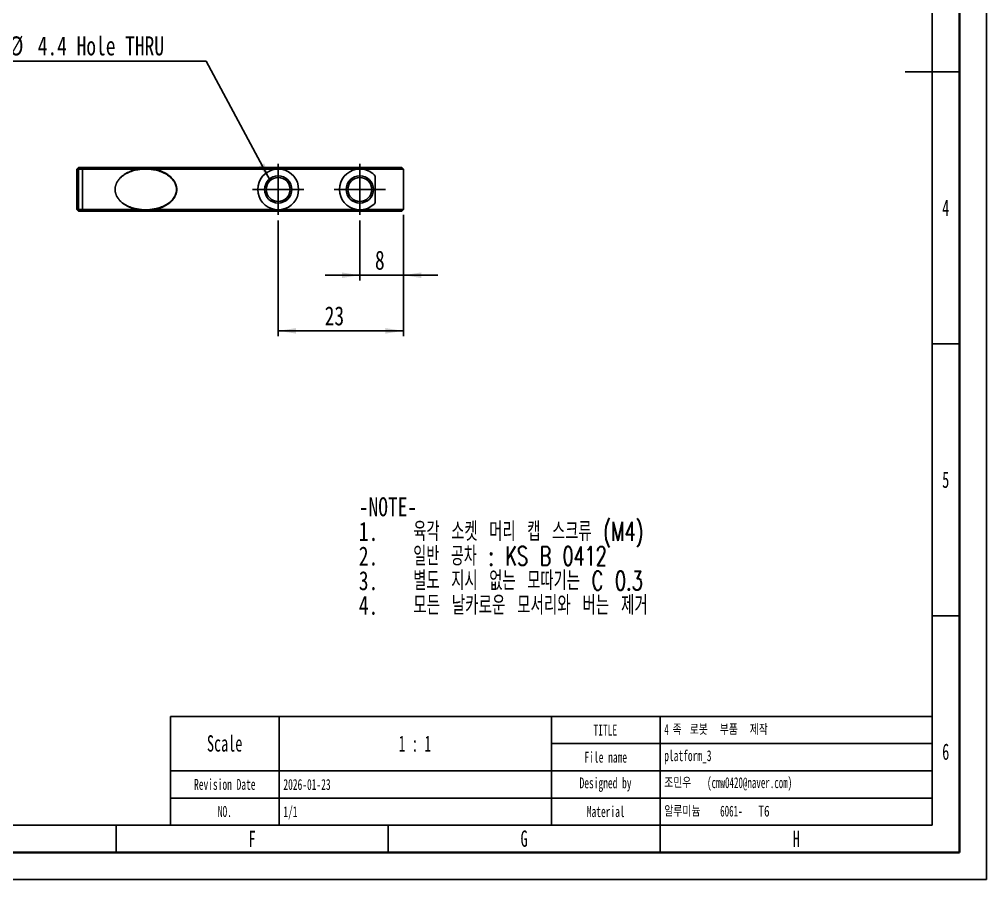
# Model space of a CAD drawing. Header units: millimetres. Extents: x 0 to 420, y 1 to 298.
# Drawn here: x 242.2 to 420, y 1 to 159.1 of the extents above; entities that cross this region are included whole.
import ezdxf

# ---------------------------------------------------------------- set-up
doc = ezdxf.new("R2010")
doc.units = ezdxf.units.MM
doc.linetypes.add('CENTERX2', pattern=[20.32, 12.7, -2.54, 2.54, -2.54])
for name, color, linetype in [('SLD-0', 179, 'Continuous'), ('가는실선', 7, 'Continuous'), ('레이어8', 1, 'CENTERX2'), ('치수선', 104, 'Continuous')]:
    doc.layers.add(name, color=color, linetype=linetype)
for name, color, linetype, lineweight in [('도면층1', 4, 'Continuous', 35), ('도면층2', 3, 'Continuous', 25), ('도면층3', 5, 'Continuous', 25)]:
    doc.layers.add(name, color=color, linetype=linetype, lineweight=lineweight)
doc.styles.add('SLDTEXTSTYLE1', font='TXT', dxfattribs={"width": 0.75})
doc.styles.add('SLDTEXTSTYLE10', font='TXT', dxfattribs={"width": 0.666667})
doc.styles.add('SLDTEXTSTYLE2', font='TXT', dxfattribs={"width": 0.684211, "bigfont": 'bigfont'})
doc.styles.add('SLDTEXTSTYLE3', font='TXT', dxfattribs={"width": 0.676471, "bigfont": 'bigfont'})
doc.styles.add('SLDTEXTSTYLE4', font='TXT', dxfattribs={"width": 0.694444, "bigfont": 'bigfont'})
doc.styles.add('SLDTEXTSTYLE6', font='TXT', dxfattribs={"width": 0.638186})
doc.styles.add('SLDTEXTSTYLE7', font='TXT', dxfattribs={"width": 0.75, "bigfont": 'bigfont'})
doc.styles.add('SLDTEXTSTYLE8', font='TXT', dxfattribs={"width": 0.605})
doc.styles.add('SLDTEXTSTYLE9', font='TXT', dxfattribs={"width": 0.582911})
doc.dimstyles.new('SLDDIMSTYLE0', dxfattribs={"dimtxt": 3.5, "dimasz": 3.302, "dimexe": 0, "dimexo": 0.0625, "dimgap": 0.875, "dimtad": 1, "dimdec": 3, "dimrnd": 1e-09, "dimzin": 12, "dimdsep": 46, "dimtxsty": 'SLDTEXTSTYLE1', "dimsah": 1, "dimcen": 0.09, "dimadec": 0, "dimazin": 3, "dimtfac": 1, "dimtdec": 3, "dimtmove": 0, "dimatfit": 0, "dimfxl": 1, "dimfrac": 2, "dimtolj": 1, "dimtzin": 12, "dimarcsym": 0})
doc.dimstyles.new('SLDDIMSTYLE1', dxfattribs={"dimtxt": 3.5, "dimasz": 3.302, "dimexe": 0, "dimexo": 0.0625, "dimgap": 0.875, "dimtad": 1, "dimdec": 3, "dimrnd": 1e-09, "dimzin": 12, "dimdsep": 46, "dimtxsty": 'SLDTEXTSTYLE1', "dimsah": 1, "dimcen": 0.09, "dimadec": 0, "dimazin": 3, "dimtfac": 1, "dimtdec": 3, "dimtofl": 0, "dimtmove": 0, "dimatfit": 3, "dimfxl": 1, "dimfrac": 2, "dimtolj": 1, "dimtzin": 12, "dimarcsym": 0})
doc.dimstyles.new('SLDDIMSTYLE2', dxfattribs={"dimtxt": 0.18, "dimasz": 3.302, "dimexe": 0, "dimexo": 0.0625, "dimgap": 0, "dimtad": 0, "dimtih": 1, "dimtoh": 1, "dimdec": 0, "dimrnd": 1e-09, "dimzin": 0, "dimdsep": 46, "dimtxsty": 'Standard', "dimsah": 1, "dimcen": 0.09, "dimadec": 0, "dimazin": 0, "dimtfac": 3.302, "dimtdec": 0, "dimtofl": 0, "dimtmove": 0, "dimatfit": 3, "dimfxl": 1, "dimfrac": 2, "dimtolj": 1, "dimtzin": 0, "dimarcsym": 0})

# ---------------------------------------------------------------- blocks, each defined once
blk = doc.blocks.new('_D_8')
at = {"layer": '치수선', "transparency": 16777216}
for p, q in [((312.8, 123.18), (312.8, 111.11)), ((304.8, 122.18), (304.8, 111.11)), ((304.8, 112.11), (298.45, 112.11)), ((304.8, 112.11), (312.8, 112.11)), ((312.8, 112.11), (319.15, 112.11))]:
    blk.add_line(p, q, dxfattribs=at)
for points in [[(304.8, 112.11), (301.5, 112.62), (301.5, 111.6)], [(312.8, 112.11), (316.1, 111.6), (316.1, 112.62)]]:
    blk.add_solid(points, dxfattribs=at)
at = {"layer": '치수선', "transparency": 16777216, "insert": (307.58, 116.62), "char_height": 3.5, "attachment_point": 1, "style": 'SLDTEXTSTYLE1'}
blk.add_mtext('8', dxfattribs=at)
blk = doc.blocks.new('_D_9')
at = {"layer": '치수선', "transparency": 16777216}
for p, q in [((312.8, 123.18), (312.8, 100.88)), ((289.8, 122.18), (289.8, 100.88)), ((312.8, 101.88), (289.8, 101.88))]:
    blk.add_line(p, q, dxfattribs=at)
for points in [[(289.8, 101.88), (293.1, 101.37), (293.1, 102.39)], [(312.8, 101.88), (309.5, 102.39), (309.5, 101.37)]]:
    blk.add_solid(points, dxfattribs=at)
at = {"layer": '치수선', "transparency": 16777216, "insert": (298.34, 106.39), "char_height": 3.5, "attachment_point": 1, "style": 'SLDTEXTSTYLE1'}
blk.add_mtext('23', dxfattribs=at)
blk = doc.blocks.new('SW_NOTE_0_1')
at = {"layer": '치수선', "color": 0}
blk.add_line((-41.85, 0), (0, 0), dxfattribs=at)
at = {"layer": '치수선', "color": 0, "char_height": 3.5, "attachment_point": 1}
for s, insert, style in [('2 x', (-42.33, 4.54), 'SLDTEXTSTYLE10'), ('%%c', (-36.21, 4.54), 'SLDTEXTSTYLE1'), ('4.4 Hole THRU', (-30.93, 4.54), 'SLDTEXTSTYLE1')]:
    blk.add_mtext(s, dxfattribs=dict(at, insert=insert, style=style))
blk = doc.blocks.new('SW_CENTERMARKSYMBOL_2')
at = {"layer": '레이어8', "color": 0}
for p, q in [((0, 2.5), (0, 4.7)), ((0, 0), (0, 2.5)), ((-2.5, 0), (-4.7, 0)), ((0, 0), (-2.5, 0)), ((0, 0), (0, -2.5)), ((0, 0), (2.5, 0)), ((2.5, 0), (4.7, 0)), ((0, -2.5), (0, -4.7))]:
    blk.add_line(p, q, dxfattribs=at)
blk = doc.blocks.new('SW_CENTERMARKSYMBOL_3')
at = {"layer": '레이어8', "color": 0}
for p, q in [((0, 2.5), (0, 4.7)), ((0, 0), (0, 2.5)), ((-2.5, 0), (-4.7, 0)), ((0, 0), (-2.5, 0)), ((0, 0), (0, -2.5)), ((0, 0), (2.5, 0)), ((2.5, 0), (4.7, 0)), ((0, -2.5), (0, -4.7))]:
    blk.add_line(p, q, dxfattribs=at)

msp = doc.modelspace()

# ---------------------------------------------------------------- linework, layer by layer
at = {"color": 7, "linetype": 'Continuous', "lineweight": 25}
for p, q in [((253.1017, 131.8774), (252.8017, 131.5774)), ((252.8017, 131.5774), (253.1017, 131.5774)), ((252.8017, 124.1774), (252.8017, 131.5774)), ((253.1017, 131.8774), (253.7096, 131.8774)), ((253.1017, 131.8774), (253.1017, 131.5774)), ((253.8017, 131.5774), (253.1017, 131.5774)), ((253.1017, 131.5774), (253.1017, 124.1774)), ((253.7096, 131.8774), (312.5017, 131.8774)), ((253.7096, 131.8774), (253.8017, 131.5774)), ((263.9622, 131.5774), (253.8017, 131.5774)), ((253.8017, 131.5774), (253.8017, 124.1774)), ((289.1914, 131.5774), (267.0163, 131.5774)), ((304.1914, 131.5774), (290.412, 131.5774)), ((312.8017, 131.5774), (305.412, 131.5774)), ((312.8017, 131.5774), (312.5017, 131.8774)), ((312.8017, 131.5774), (312.8017, 124.1774)), ((307.6392, 130.3292), (307.6392, 125.4257)), ((253.1017, 124.1774), (252.8017, 124.1774)), ((252.8017, 124.1774), (253.1017, 123.8774)), ((253.1017, 124.1774), (253.8017, 124.1774)), ((253.1017, 124.1774), (253.1017, 123.8774)), ((253.7096, 123.8774), (253.1017, 123.8774)), ((253.8017, 124.1774), (253.7096, 123.8774)), ((312.5017, 123.8774), (253.7096, 123.8774)), ((253.8017, 124.1774), (263.9622, 124.1774)), ((267.0163, 124.1774), (289.1914, 124.1774)), ((290.412, 124.1774), (304.1914, 124.1774)), ((305.412, 124.1774), (312.8017, 124.1774)), ((312.5017, 123.8774), (312.8017, 124.1774))]:
    msp.add_line(p, q, dxfattribs=at)
for centre, radius in [((289.8017, 127.8774), 2.5), ((289.8017, 127.8774), 2.2), ((304.8017, 127.8774), 2.5), ((304.8017, 127.8774), 2.2)]:
    msp.add_circle(centre, radius, dxfattribs=at)
for centre, start, end in [((289.8017, 127.8774), 99.366789, 260.633211), ((289.8017, 127.8774), 80.633211, 99.366789), ((289.8017, 127.8774), 279.366789, 80.633211), ((304.8017, 127.8774), 99.366789, 260.633211), ((304.8017, 127.8774), 80.633211, 99.366789), ((304.8017, 127.8774), 40.828787, 80.633211), ((304.8017, 127.8774), 279.366789, 319.171213), ((289.8017, 127.8774), 260.633211, 279.366789), ((304.8017, 127.8774), 260.633211, 279.366789)]:
    msp.add_arc(centre, 3.75, start, end, dxfattribs=at)
for points, knots in [([(259.8221, 127.8774), (259.8225, 127.9088), (259.8231, 127.9718), (259.8302, 128.0977), (259.8473, 128.2551), (259.8815, 128.4428), (259.9293, 128.629), (259.9905, 128.8134), (260.065, 128.9954), (260.1526, 129.1747), (260.2529, 129.3508), (260.3659, 129.5233), (260.4913, 129.6918), (260.6286, 129.8559), (260.7776, 130.0151), (260.938, 130.1692), (261.1092, 130.3178), (261.291, 130.4605), (261.4829, 130.597), (261.6844, 130.7269), (261.8951, 130.85), (262.1144, 130.9658), (262.3418, 131.0743), (262.5768, 131.1751), (262.8306, 131.2725), (263.0791, 131.3564), (263.3459, 131.4358), (263.5933, 131.4997), (263.8077, 131.5473), (263.9229, 131.5698), (263.9622, 131.5774)], [0, 0, 0, 0, 0.01405823, 0.02813487, 0.05640958, 0.08497388, 0.11396354, 0.1435048, 0.17371145, 0.20468425, 0.23650902, 0.26925765, 0.30298694, 0.33774056, 0.37354826, 0.4104283, 0.44838671, 0.48741987, 0.52751372, 0.56864625, 0.61078666, 0.65389769, 0.69793477, 0.74284813, 0.78858201, 0.84177622, 0.88226657, 0.93696248, 0.97845905, 1, 1, 1, 1]), ([(260.7255, 125.794), (260.7602, 125.7604), (260.8306, 125.6921), (260.9413, 125.5938), (261.0763, 125.4811), (261.2389, 125.3565), (261.4981, 125.1766), (261.8466, 124.9686), (262.2933, 124.7503), (262.7701, 124.562), (263.2723, 124.4054), (263.7058, 124.3032), (264.0611, 124.2381), (264.3324, 124.1979), (264.6064, 124.1664), (264.8823, 124.1439), (265.1596, 124.1304), (265.4376, 124.1259), (265.7155, 124.1304), (265.9928, 124.1439), (266.2687, 124.1664), (266.5427, 124.1979), (266.814, 124.2381), (267.1694, 124.3032), (267.6028, 124.4054), (268.1051, 124.562), (268.5818, 124.7503), (269.0285, 124.9686), (269.4409, 125.2147), (269.8152, 125.4865), (270.1477, 125.7814), (270.4354, 126.0968), (270.6754, 126.4299), (270.8652, 126.7778), (271.0026, 127.1374), (271.086, 127.5053), (271.1139, 127.8774), (271.086, 128.2495), (271.0026, 128.6174), (270.8652, 128.977), (270.6754, 129.3249), (270.4354, 129.658), (270.1477, 129.9734), (269.8152, 130.2683), (269.4409, 130.5401), (269.0285, 130.7863), (268.5818, 131.0045), (268.1051, 131.1928), (267.6028, 131.3494), (267.1694, 131.4516), (266.814, 131.5167), (266.5427, 131.5569), (266.2687, 131.5884), (265.9928, 131.6109), (265.7155, 131.6244), (265.4376, 131.6289), (265.1596, 131.6244), (264.8823, 131.6109), (264.6064, 131.5884), (264.3324, 131.5569), (264.0611, 131.5167), (263.7058, 131.4516), (263.2723, 131.3494), (262.7701, 131.1928), (262.2933, 131.0045), (261.8466, 130.7863), (261.4981, 130.5782), (261.2389, 130.3983), (261.0569, 130.2586), (260.8857, 130.1145), (260.7782, 130.0113), (260.7255, 129.9608)], [0, 0, 0, 0, 0.00555389, 0.01126592, 0.01713883, 0.02601939, 0.03528501, 0.05440096, 0.07442635, 0.09527215, 0.11682961, 0.13897432, 0.15022575, 0.16157197, 0.17299459, 0.18447481, 0.19599359, 0.20753168, 0.21906978, 0.23058855, 0.24206877, 0.2534914, 0.26483761, 0.27608904, 0.29823375, 0.31979122, 0.34063702, 0.3606624, 0.37977836, 0.39792018, 0.41505288, 0.43117734, 0.44633719, 0.46062556, 0.47418998, 0.48723239, 0.50000048, 0.51276856, 0.52581098, 0.5393754, 0.55366377, 0.56882362, 0.58494808, 0.60208078, 0.6202226, 0.63933855, 0.65936394, 0.68020974, 0.70176721, 0.72391191, 0.73516334, 0.74650956, 0.75793219, 0.7694124, 0.78093118, 0.79246928, 0.80400737, 0.81552615, 0.82700636, 0.83842899, 0.84977521, 0.86102664, 0.88317134, 0.90472881, 0.92557461, 0.9456, 0.96471595, 0.97398021, 0.98286213, 0.99160925, 1, 1, 1, 1]), ([(267.0163, 131.5774), (266.8866, 131.5872), (266.6214, 131.6072), (266.0963, 131.6361), (265.5768, 131.6507), (265.0685, 131.6476), (264.6937, 131.6355), (264.3227, 131.6138), (264.0828, 131.5896), (263.9622, 131.5774)], [0, 0, 0, 0, 0.12222709, 0.25001848, 0.5000115, 0.6235962, 0.74997843, 0.87430894, 1, 1, 1, 1]), ([(267.0163, 131.5774), (267.0556, 131.5697), (267.196, 131.5424), (267.4102, 131.4937), (267.6816, 131.4221), (267.9233, 131.3488), (268.1831, 131.2595), (268.4131, 131.1705), (268.6479, 131.069), (268.8641, 130.9658), (269.0834, 130.85), (269.2941, 130.7269), (269.4956, 130.597), (269.6875, 130.4605), (269.8693, 130.3178), (270.0406, 130.1692), (270.2009, 130.0151), (270.3499, 129.8559), (270.4872, 129.6918), (270.6126, 129.5233), (270.7256, 129.3508), (270.826, 129.1747), (270.9135, 128.9954), (270.988, 128.8134), (271.0492, 128.629), (271.097, 128.4428), (271.1312, 128.2551), (271.1518, 128.0665), (271.1586, 127.8774), (271.1518, 127.6883), (271.1312, 127.4997), (271.097, 127.312), (271.0492, 127.1258), (270.988, 126.9414), (270.9135, 126.7594), (270.826, 126.5801), (270.7256, 126.404), (270.6126, 126.2315), (270.4872, 126.063), (270.3499, 125.899), (270.2009, 125.7397), (270.0406, 125.5856), (269.8693, 125.437), (269.6875, 125.2943), (269.4956, 125.1578), (269.2941, 125.0279), (269.0834, 124.9049), (268.8641, 124.789), (268.6367, 124.6805), (268.4017, 124.5797), (268.1479, 124.4823), (267.8994, 124.3984), (267.6327, 124.319), (267.3852, 124.2551), (267.1708, 124.2075), (267.0556, 124.1851), (267.0163, 124.1774)], [0, 0, 0, 0, 0.01077055, 0.03839112, 0.05886713, 0.08580526, 0.10570975, 0.13181039, 0.15103357, 0.17305226, 0.19460792, 0.21567826, 0.23624467, 0.25629173, 0.27580844, 0.29478778, 0.31322792, 0.33113189, 0.34850882, 0.36537358, 0.38174801, 0.3976605, 0.413147, 0.42825043, 0.44302116, 0.45751609, 0.47179833, 0.48593579, 0.49999996, 0.51406414, 0.52820159, 0.54248384, 0.55697876, 0.5717495, 0.58685292, 0.60233943, 0.61825192, 0.63462635, 0.65149111, 0.66886804, 0.68677201, 0.70521215, 0.72419148, 0.7437082, 0.76375526, 0.78432166, 0.80539201, 0.82694767, 0.84896636, 0.87142319, 0.89429029, 0.92088758, 0.94113289, 0.96848103, 0.98922945, 1, 1, 1, 1]), ([(263.9622, 124.1774), (263.9229, 124.1851), (263.7825, 124.2124), (263.5683, 124.2611), (263.2969, 124.3327), (263.0552, 124.406), (262.7954, 124.4954), (262.5654, 124.5843), (262.3307, 124.6858), (262.1144, 124.789), (261.8951, 124.9049), (261.6844, 125.0279), (261.4829, 125.1578), (261.291, 125.2943), (261.1092, 125.437), (260.938, 125.5856), (260.7776, 125.7397), (260.6286, 125.899), (260.4913, 126.063), (260.3659, 126.2315), (260.2529, 126.404), (260.1526, 126.5801), (260.065, 126.7594), (259.9905, 126.9414), (259.9293, 127.1258), (259.8815, 127.312), (259.8473, 127.4997), (259.8302, 127.6571), (259.8231, 127.783), (259.8225, 127.846), (259.8221, 127.8774)], [0, 0, 0, 0, 0.02154095, 0.07678173, 0.11773348, 0.17160939, 0.21141811, 0.26361904, 0.30206513, 0.34610222, 0.38921326, 0.43135367, 0.4724862, 0.51258006, 0.55161323, 0.58957164, 0.62645169, 0.66225939, 0.69701302, 0.73074231, 0.76349095, 0.79531572, 0.82628852, 0.85649517, 0.88603645, 0.91502611, 0.94359041, 0.97186513, 0.98594176, 1, 1, 1, 1]), ([(263.9622, 124.1774), (264.0426, 124.169), (264.2027, 124.1523), (264.4466, 124.134), (264.7353, 124.1178), (265.0686, 124.1073), (265.5768, 124.1041), (266.0963, 124.1187), (266.6214, 124.1476), (266.8866, 124.1676), (267.0163, 124.1774)], [0, 0, 0, 0, 0.0839432, 0.16731622, 0.25004905, 0.37642175, 0.49999724, 0.74996458, 0.87776483, 1, 1, 1, 1])]:
    msp.add_open_spline(points, degree=3, knots=knots, dxfattribs=at)
at = {"layer": 'SLD-0', "color": 7}
for p, q in [((420, 1), (420, 298)), ((0, 1), (420, 1))]:
    msp.add_line(p, q, dxfattribs=at)
at = {"layer": '도면층1', "color": 7}
for p, q in [((415, 6), (415, 293)), ((5, 6), (415, 6))]:
    msp.add_line(p, q, dxfattribs=at)
at = {"layer": '도면층2', "color": 7}
for p, q in [((410, 11), (410, 288)), ((410, 149.5), (405, 149.5)), ((405, 149.5), (415, 149.5)), ((410, 11), (410, 149.5)), ((410, 149.5), (415, 149.5)), ((410, 99.5), (415, 99.5)), ((410, 49.5), (415, 49.5)), ((10, 11), (410, 11)), ((260, 11), (260, 6)), ((310, 11), (310, 6)), ((360, 11), (360, 6))]:
    msp.add_line(p, q, dxfattribs=at)
at = {"layer": '도면층3', "color": 7}
for p, q in [((410, 31), (270, 31)), ((270, 31), (270, 11)), ((290, 31), (290, 11)), ((340, 31), (340, 11)), ((360, 31), (360, 11)), ((410, 31), (410, 11)), ((410, 26), (340, 26)), ((410, 21), (270, 21)), ((410, 16), (270, 16)), ((410, 11), (270, 11))]:
    msp.add_line(p, q, dxfattribs=at)

# ---------------------------------------------------------------- block references
at = {"layer": '레이어8'}
for name, p in [('SW_CENTERMARKSYMBOL_2', (289.8017, 127.8774)), ('SW_CENTERMARKSYMBOL_3', (304.8017, 127.8774))]:
    msp.add_blockref(name, p, dxfattribs=at)
at = {"layer": '치수선'}
msp.add_blockref('SW_NOTE_0_1', (276.5349, 151.4743), dxfattribs=at)

# ---------------------------------------------------------------- texts
at = {"layer": 'SLD-0', "color": 7}
for s, insert, char_height, attachment_point, style in [('TITLE', (349.9137, 29.4948), 2, 2, 'SLDTEXTSTYLE6'), ('4', (360.75, 29.6128), 2, 1, 'SLDTEXTSTYLE8'), ('족', (362.2917, 29.61), 2, 1, 'SLDTEXTSTYLE7'), ('로봇', (365.4333, 29.61), 2, 1, 'SLDTEXTSTYLE7'), ('부품', (370.9528, 29.61), 2, 1, 'SLDTEXTSTYLE7'), ('제작', (376.4722, 29.61), 2, 1, 'SLDTEXTSTYLE7'), ('Scale', (279.9563, 27.5432), 3, 2, 'SLDTEXTSTYLE6'), ('platform_3', (360.75, 24.7888), 2, 1, 'SLDTEXTSTYLE6'), ('File name', (350.0024, 24.5108), 2, 2, 'SLDTEXTSTYLE6'), ('Revision Date', (279.9825, 19.5108), 2, 2, 'SLDTEXTSTYLE6'), ('Designed by', (349.9589, 19.7878), 2, 2, 'SLDTEXTSTYLE6'), ('조민우', (360.75, 19.832), 2, 1, 'SLDTEXTSTYLE7'), ('(cmw0420@naver.com)', (368.6222, 19.8348), 2, 1, 'SLDTEXTSTYLE8'), ('NO.', (279.9962, 14.5288), 2, 2, 'SLDTEXTSTYLE6'), ('Material', (349.991, 14.5108), 2, 2, 'SLDTEXTSTYLE6'), ('알루미늄', (360.7639, 14.607), 2, 1, 'SLDTEXTSTYLE7'), ('6061-', (371.025, 14.6098), 2, 1, 'SLDTEXTSTYLE8'), ('T6', (378.0639, 14.607), 2, 1, 'SLDTEXTSTYLE1')]:
    msp.add_mtext(s, dxfattribs=dict(at, insert=insert, char_height=char_height, attachment_point=attachment_point, style=style))
at = {"layer": '가는실선', "char_height": 3.5, "attachment_point": 1}
for s, insert, style in [('-NOTE-', (304.6178, 71.29), 'SLDTEXTSTYLE1'), ('1.', (304.6178, 66.7643), 'SLDTEXTSTYLE1'), ('육각 소켓 머리 캡 스크류 (M4)', (314.6178, 66.7643), 'SLDTEXTSTYLE2'), ('일반 공차 : KS B 0412', (314.6178, 62.2386), 'SLDTEXTSTYLE3'), ('2.', (304.6178, 62.2386), 'SLDTEXTSTYLE1'), ('3.', (304.6178, 57.7129), 'SLDTEXTSTYLE1'), ('별도 지시 없는 모따기는 C 0.3', (314.6178, 57.7129), 'SLDTEXTSTYLE2'), ('모든 날카로운 모서리와 버는 제거', (314.6178, 53.1872), 'SLDTEXTSTYLE4'), ('4.', (304.6178, 53.1872), 'SLDTEXTSTYLE1')]:
    msp.add_mtext(s, dxfattribs=dict(at, insert=insert, style=style))
at = {"layer": '도면층2', "color": 7}
for s, insert, char_height, attachment_point, style in [('4', (412.4784, 125.9922), 3, 2, 'SLDTEXTSTYLE6'), ('5', (412.4784, 76.0177), 3, 2, 'SLDTEXTSTYLE6'), ('1 : 1', (314.9243, 27.4982), 3, 2, 'SLDTEXTSTYLE9'), ('6', (412.4784, 26.0237), 3, 2, 'SLDTEXTSTYLE6'), ('2026-01-23', (290.75, 19.4988), 2, 1, 'SLDTEXTSTYLE6'), ('1/1', (290.75, 14.4988), 2, 1, 'SLDTEXTSTYLE6'), ('F', (285.008, 9.9922), 3, 2, 'SLDTEXTSTYLE6'), ('G', (334.9916, 10.0432), 3, 2, 'SLDTEXTSTYLE6'), ('H', (385.0135, 9.9922), 3, 2, 'SLDTEXTSTYLE6')]:
    msp.add_mtext(s, dxfattribs=dict(at, insert=insert, char_height=char_height, attachment_point=attachment_point, style=style))

# ---------------------------------------------------------------- dimensions: what is measured, and where the dimension line sits
at = {"layer": '치수선'}
for base, p1, p2, dimstyle, picture, middle in [((289.8017, 101.8774), (312.8017, 124.1774), (289.8017, 123.1774), 'SLDDIMSTYLE1', '_D_9', (300.9255, 101.8774)), ((312.8017, 112.1121), (304.8017, 123.1774), (312.8017, 124.1774), 'SLDDIMSTYLE0', '_D_8', (308.8754, 112.1121))]:
    dim = msp.add_linear_dim(base=base, p1=p1, p2=p2, dimstyle=dimstyle, dxfattribs=at)
    dim.commit()
    dim.dimension.update_dxf_attribs({"geometry": picture, "text_midpoint": middle, "dimtype": 160})

# ---------------------------------------------------------------- leaders
msp.add_leader([(288.3137, 129.4979), (276.5349, 151.4743)], dimstyle='SLDDIMSTYLE2', dxfattribs=at)

doc.saveas('drawing.dxf')
